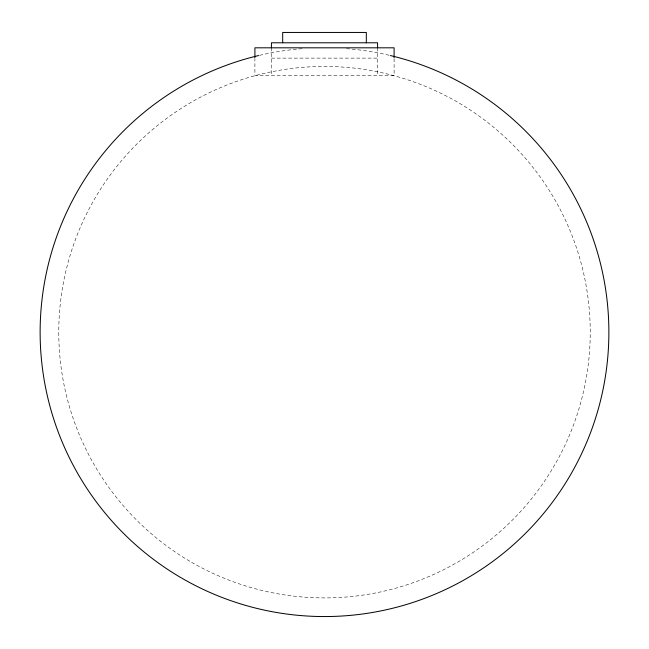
<?xml version="1.0" encoding="UTF-8"?>
<svg xmlns="http://www.w3.org/2000/svg" width="649" height="649" viewBox="0 0 649 649"><rect width="100%" height="100%" fill="white"/><g stroke="black" fill="none" stroke-linecap="round" stroke-linejoin="round"><path stroke-width="0.49" stroke-dasharray="3.25 2.43" d="M271.436 58.118L377.564 58.118M394.097 58.694L394.097 75.503L254.903 75.503L254.903 58.694M377.564 47.815L377.564 75.503M271.436 47.815L271.436 75.503M259.616 55.311A284.367 284.367 0 0 1 302.458 48.667M346.542 48.667A284.367 284.367 0 0 1 389.384 55.311M191.633 562.31A265.733 265.733 0 0 0 590.233 332.183A265.733 265.733 0 0 0 191.633 102.055A265.733 265.733 0 0 0 191.633 562.31"/><path stroke-width="0.97" d="M394.097 57.704L394.097 47.815L254.903 47.815L254.903 57.704M377.564 47.815L377.564 42.793L271.436 42.793L271.436 47.815M366.32 42.793L366.32 32.45L282.68 32.45L282.68 42.793M390.357 55.546A284.367 284.367 0 0 1 558.959 493.102A284.367 284.367 0 0 1 90.041 493.102A284.367 284.367 0 0 1 258.643 55.546"/></g></svg>
